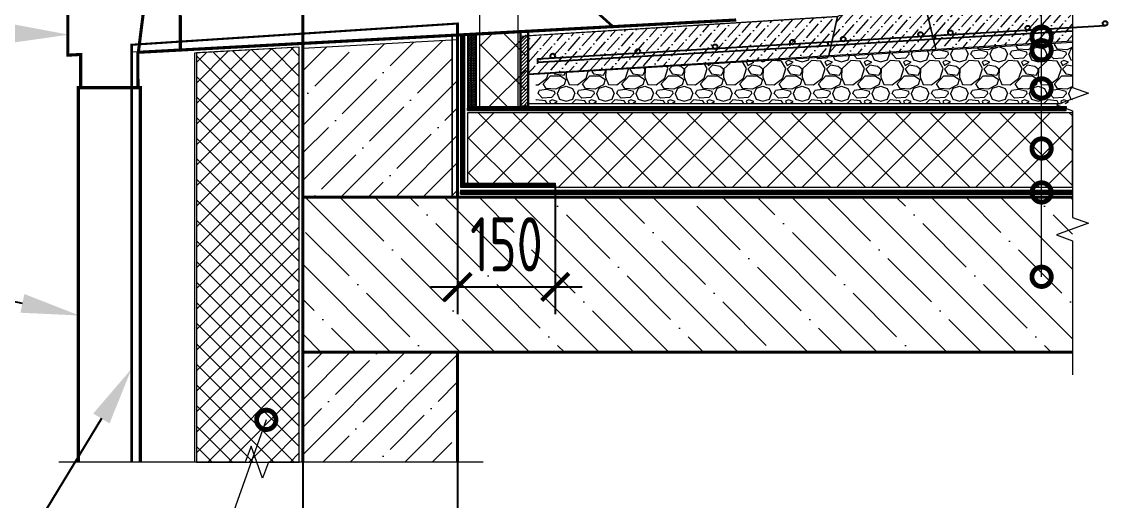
# Model space of a CAD drawing. Header units: millimetres. Extents: x -314343 to 682031, y 21428 to 98936.
# Drawn here: x 439398 to 440822, y 51358 to 51976 of the extents above; entities that cross this region are included whole.
import ezdxf
from ezdxf import colors
from ezdxf.entities.mleader import LeaderData, LeaderLine
from ezdxf.math import Vec2, Vec3

# ---------------------------------------------------------------- set-up
doc = ezdxf.new("R2010")
doc.units = ezdxf.units.MM
doc.header["$MEASUREMENT"] = 0
doc.header["$PDMODE"] = 3
doc.header["$PDSIZE"] = -4
for name, pattern in [('пунктирнаяX2', [12.7, 0, -12.7]), ('штриховая', [19.05, 12.7, -6.35]), ('штриховая 50', [1, 0.5, -0.5])]:
    doc.linetypes.add(name, pattern=pattern)
doc.layers.get('0').update_dxf_attribs({"color": 250, "lineweight": 9})
doc.layers.get('Defpoints').update_dxf_attribs({"color": 6})
for name, color, linetype, lineweight in [('_0', 250, 'Continuous', 9), ('TN-БЕТОН', 251, 'Continuous', 40), ('TN-ГЕРМЕТИК', 20, 'Continuous', 30), ('TN-ГИДРОИЗОЛЯЦИЯ БИТУМАЯ нижняя', 173, 'Continuous', 15), ('TN-ГРУНТОВКА', 6, 'Continuous', 15), ('TN-МЕТАЛЛ КОНСТРУКЦИИ', 162, 'Continuous', 35), ('TN-ПАРОИЗОЛЯЦИЯ', 104, 'Continuous', 15), ('TN-СТЯЖКА', 7, 'Continuous', 15), ('АР_Тонкие', 250, 'Continuous', 5)]:
    doc.layers.add(name, color=color, linetype=linetype, lineweight=lineweight)
doc.layers.add('TN-АННОТАЦИИ', color=7, linetype='Continuous', lineweight=20, true_color=0x000000)
doc.styles.add('ISOCPEUR', font='isocpeur.ttf', dxfattribs={"width": 0.7})
doc.styles.add('TN-Текст', font='isocpeur.ttf')
doc.styles.add('Архитект', font='isocpeur.ttf', dxfattribs={"width": 0.8, "oblique": 8})
doc.dimstyles.new('R_50', dxfattribs={"dimtxt": 140, "dimasz": 30, "dimexe": 20, "dimexo": 0, "dimgap": 20, "dimtad": 1, "dimdec": 0, "dimrnd": 5, "dimzin": 0, "dimdsep": 46, "dimtxsty": 'ISOCPEUR', "dimblk": 'ARCHTICK', "dimcen": 50, "dimdle": 20, "dimclrd": 256, "dimclre": 256, "dimclrt": 256, "dimadec": 0, "dimazin": 0, "dimtfac": 2, "dimtdec": 0, "dimtofl": 0, "dimtmove": 1, "dimatfit": 3, "dimfxl": 1, "dimtvp": 3, "dimtolj": 1, "dimtzin": 0, "dimarcsym": 0})

# ---------------------------------------------------------------- blocks, each defined once
blk = doc.blocks.new('_ArchTick')
at = {"color": 0, "linetype": 'ByBlock', "const_width": 0.15}
blk.add_lwpolyline([(-0.5, -0.5), (0.5, 0.5)], dxfattribs=at)
blk = doc.blocks.new('*D402')
at = {"layer": '_0', "lineweight": -2, "ltscale": 500, "transparency": 16777216}
for p, q in [((440086.7, 51764.9), (440086.7, 51599)), ((439960.6, 51749.8), (439960.6, 51599)), ((439925.6, 51634), (440121.7, 51634))]:
    blk.add_line(p, q, dxfattribs=at)
at = {"layer": 'Defpoints', "color": 0, "ltscale": 500, "transparency": 16777216}
for p in [(440086.7, 51764.9), (439960.6, 51749.8), (440086.7, 51634)]:
    blk.add_point(p, dxfattribs=at)
at = {"layer": '_0', "lineweight": -2, "ltscale": 500, "transparency": 16777216, "xscale": 35, "yscale": 35, "zscale": 35, "rotation": 180}
blk.add_blockref('_ArchTick', (439960.6, 51634), dxfattribs=at)
at = {"layer": '_0', "lineweight": -2, "ltscale": 500, "transparency": 16777216, "xscale": 35, "yscale": 35, "zscale": 35}
blk.add_blockref('_ArchTick', (440086.7, 51634), dxfattribs=at)
at = {"layer": '_0', "ltscale": 500, "transparency": 16777216, "insert": (440023.7, 51689), "char_height": 70, "attachment_point": 5, "style": 'ISOCPEUR'}
blk.add_mtext('\\A1;150', dxfattribs=at)
blk = doc.blocks.new('_DotSmall')
at = {"color": 0, "linetype": 'ByBlock', "const_width": 0.5}
blk.add_lwpolyline([(-0.0625, 0, 1), (0.0625, 0, 1)], format="xyb", close=True, dxfattribs=at)
blk = doc.blocks.new('*D404')
at = {"layer": '_0', "lineweight": -2, "ltscale": 500, "transparency": 16777216}
for p, q in [((439760.6, 51408.1), (439760.6, 51176.4)), ((439960.6, 51408.1), (439960.6, 51176.4)), ((439995.6, 51211.4), (439725.6, 51211.4))]:
    blk.add_line(p, q, dxfattribs=at)
at = {"layer": 'Defpoints', "color": 0, "ltscale": 500, "transparency": 16777216}
for p in [(439760.6, 51408.1), (439960.6, 51408.1), (439760.6, 51211.4)]:
    blk.add_point(p, dxfattribs=at)
at = {"layer": '_0', "lineweight": -2, "ltscale": 500, "transparency": 16777216, "xscale": 35, "yscale": 35, "zscale": 35, "rotation": 180}
blk.add_blockref('_ArchTick', (439760.6, 51211.4), dxfattribs=at)
at = {"layer": '_0', "lineweight": -2, "ltscale": 500, "transparency": 16777216, "xscale": 35, "yscale": 35, "zscale": 35}
blk.add_blockref('_ArchTick', (439960.6, 51211.4), dxfattribs=at)
at = {"layer": '_0', "ltscale": 500, "transparency": 16777216, "insert": (439860.6, 51266.4), "char_height": 70, "attachment_point": 5, "style": 'ISOCPEUR'}
blk.add_mtext('\\A1;200 ', dxfattribs=at)

msp = doc.modelspace()

# ---------------------------------------------------------------- hatches: boundary and pattern name
at = {"lineweight": 9, "transparency": 33554559}
h = msp.add_hatch(dxfattribs=at)
h.set_pattern_fill('ANSI36', color=256, scale=3, angle=3.4203)
h.set_pattern_definition([(48.4203, (440425.548, 51889.187), (3.93739, 18.79015), [23.8125, -4.7625, 0, -4.7625])])
h.paths.add_polyline_path([(440754.6, 52033), (440558.5, 52022.4), (440578.3, 51940.9), (440754.6, 51951.4)])
h = msp.add_hatch(dxfattribs=at)
h.set_pattern_fill('ANSI36', color=256, scale=3, angle=3.4203)
h.set_pattern_definition([(48.4203, (440020.625, 51807.382), (3.93739, 18.79015), [23.8125, -4.7625, 0, -4.7625])])
h.paths.add_polyline_path([(440558.5, 52022.4), (440451.4, 51982.8), (440439.9, 51932.6), (440578.3, 51940.9)])
h = msp.add_hatch(dxfattribs=at)
h.set_pattern_fill('ANSI36', color=256, scale=3, angle=3.4203)
h.set_pattern_definition([(48.4203, (439883.544, 51777.139), (3.93739, 18.79015), [23.8125, -4.7625, 0, -4.7625])])
h.paths.add_polyline_path([(440451.4, 51982.8), (440051.8, 51958.1), (440051.8, 51909), (440439.9, 51932.6)])
h = msp.add_hatch(dxfattribs=at)
h.set_pattern_fill('ANSI37', color=256, scale=10, angle=90)
h.set_pattern_definition([(135, (440102.93, 51204.846), (-22.4506, -22.4506), []), (225, (440102.93, 51204.846), (22.4506, -22.4506), [])])
h.paths.add_polyline_path([(439989, 51960.9), (439989, 51866.8), (440049, 51866.8), (440049, 51964)])
h = msp.add_hatch(dxfattribs=at)
h.set_pattern_fill('ANSI37', color=256, scale=150, angle=90)
h.set_pattern_definition([(135, (-400.498, -7986.196), (-13.25825215, -13.25825215), []), (225, (-400.498, -7986.196), (13.25825215, -13.25825215), [])])
h.paths.add_polyline_path([(439623.3, 51935.8), (439623.6, 51408.1), (439756.2, 51408.1), (439756.2, 51943.5)])
h = msp.add_hatch(dxfattribs=at)
h.set_pattern_fill('GRAVEL', color=256, scale=2)
h.set_pattern_definition([(228.0128, (440340.1696, 51832.301), (-406.4, -457.2), [6.8344, -676.6097]), (184.96974, (440335.5976, 51827.2212), (609.6, 50.800003), [11.7281, -1161.081]), (132.51045, (440323.9136, 51826.2052), (508, -558.8), [8.2696, -818.6945]), (267.2737, (440304.1016, 51813.5052), (50.8, 1016), [10.6801, -1057.3287]), (292.83365, (440303.5936, 51802.8372), (-254, 609.6), [10.4727, -1036.7962]), (357.2737, (440307.6576, 51793.1852), (-1016, 50.8), [10.6801, -1057.3287]), (37.69424, (440318.3256, 51792.6772), (-660.4, -508), [14.1239, -1398.2623]), (72.25533, (440329.5016, 51801.3132), (355.6, 1117.6), [13.3344, -1320.1051]), (121.42957, (440333.5656, 51814.0132), (-406.4, 660.4), [10.7163, -1060.9109]), (175.2364, (440327.9776, 51823.157), (558.8, -50.8), [12.2343, -599.4787]), (222.39744, (440315.7856, 51824.1732), (-609.6, -558.8), [15.8216, -1566.3355]), (138.8141, (440354.3936, 51812.997), (-355.6, 304.8), [5.4, -534.6113]), (171.46923, (440350.3296, 51816.5532), (660.4, -101.6), [10.2736, -1017.0928]), (225, (440340.17, 51818.077), (-7e-15, -50.8), [7.184, -64.658]), (203.1986, (440336.6136, 51824.173), (254, 101.6), [3.8688, -383.0124]), (291.8014, (440333.058, 51822.649), (-50.8, 152.4), [5.4713, -268.095]), (30.9638, (440335.09, 51817.569), (152.4, 101.6), [8.8864, -287.326]), (161.565, (440342.71, 51822.141), (101.6, -50.8), [6.4257, -154.218]), (16.38954, (440303.5936, 51822.6492), (508, 152.4), [9.0018, -891.1765]), (70.3462, (440312.2296, 51825.1892), (-203.2, -558.8), [7.552, -747.6443]), (293.1986, (440342.7096, 51832.301), (-101.6, 254), [7.7376, -379.1437]), (343.61046, (440345.7576, 51825.1892), (-508, 152.4), [9.0018, -891.1765]), (339.444, (440303.5936, 51791.153), (-254, 101.6), [8.6807, -425.3547]), (294.7751, (440311.7216, 51788.105), (-254, 558.8), [7.2734, -720.0719]), (66.8014, (440343.2176, 51781.501), (101.6, 254), [7.7376, -379.1437]), (17.354, (440346.2656, 51788.6132), (-660.4, -203.2), [8.5157, -843.0475]), (69.444, (440318.3256, 51781.501), (-101.6, -254), [4.3404, -429.695]), (101.31, (440340.17, 51781.501), (-50.8, 203.2), [2.5903, -256.44]), (165.9638, (440339.662, 51784.041), (152.4, -50.8), [10.4727, -198.981]), (186.009, (440329.5016, 51786.5812), (508, 50.8), [9.7053, -960.8273]), (303.69, (440335.09, 51812.997), (-50.8, 101.6), [7.3265, -175.8355]), (353.15723, (440339.1536, 51806.9012), (863.6, -101.6), [12.7911, -1266.3202]), (60.9454, (440351.8536, 51805.377), (-203.2, -355.6), [5.2302, -517.7878]), (90, (440354.394, 51809.95), (-50.8, 50.8), [3.048, -47.752]), (120.2564, (440328.4856, 51788.105), (203.2, -355.6), [7.0573, -698.6788]), (48.0128, (440324.9296, 51794.201), (406.4, 457.2), [13.6689, -669.7752]), (0, (440334.074, 51804.36), (50.8, 50.8), [13.208, -37.592]), (325.30485, (440347.2816, 51804.3612), (508, -355.6), [8.0322, -795.1863]), (254.0546, (440353.8856, 51799.789), (-50.8, -203.2), [7.3966, -362.433]), (207.646, (440351.8536, 51792.6772), (-965.2, -508), [12.0429, -1192.2493]), (175.4261, (440341.1856, 51787.0892), (-660.4, 50.8), [12.7406, -1261.317])])
h.paths.add_polyline_path([(440754.6, 51949.2), (440061.8, 51907.8), (440061.8, 51870.8), (440754.8, 51870.8)])
h = msp.add_hatch(dxfattribs=at)
h.set_pattern_fill('ANSI37', color=256, scale=10)
h.set_pattern_definition([(45, (439862.596, 51758.793), (-22.4506, 22.4506), []), (135, (439862.596, 51758.793), (-22.4506, -22.4506), [])])
h.paths.add_polyline_path([(440754.6, 51858.8), (439973.6, 51858.8), (439973.6, 51762.8), (440754.6, 51762.8)])
at = {"layer": 'TN-БЕТОН', "lineweight": 13}
h = msp.add_hatch(dxfattribs=at)
h.set_pattern_fill('ANSI35', color=256, scale=200)
h.paths.add_polyline_path([(439760.6, 51749.8), (439960.6, 51749.8), (439960.6, 51953.1), (439760.4, 51941.9)])
h = msp.add_hatch(dxfattribs=at)
h.set_pattern_fill('ANSI35', color=256, scale=10, angle=-90)
h.set_pattern_definition([(315, (440336.76, 51536.016), (44.901, 44.901), []), (315, (440336.76, 51491.114), (44.901, 44.901), [79.375, -15.875, 0, -15.875])])
h.paths.add_polyline_path([(439760.6, 51749.8), (439760.6, 51549.8), (440754.6, 51549.8), (440754.6, 51749.8)])
h = msp.add_hatch(dxfattribs=at)
h.set_pattern_fill('ANSI35', color=256, scale=200)
h.paths.add_polyline_path([(439760.6, 51549.8), (439960.6, 51549.8), (439960.6, 51408.1), (439760.6, 51408.1)])
at = {"layer": 'TN-ГЕРМЕТИК', "lineweight": 18}
h = msp.add_hatch(dxfattribs=at)
h.set_pattern_fill('HONEY', color=256, scale=10)
h.set_pattern_definition([(0, (-400.4977, -7986.1961), (1.875, 1.0825317547), [1.25, -2.5]), (120, (-400.4977, -7986.1961), (-1.875, 1.0825317547), [1.25, -2.5]), (60, (-400.4977, -7986.1961), (4e-16, 2.1650635095), [-2.5, 1.25])])
h.paths.add_polyline_path([(439973.7, 51960.3), (439984.8, 51961.4), (439984.8, 51866.8), (439973.7, 51866.8)])
at = {"layer": 'TN-СТЯЖКА'}
h = msp.add_hatch(dxfattribs=at)
h.set_pattern_fill('ANSI31', color=256)
h.set_pattern_definition([(45, (390433.611, 69086.339), (-2.24506403, 2.24506403), [])])
h.paths.add_polyline_path([(440041.8, 51866.8), (440051.8, 51866.8), (440051.8, 51958.1), (440041.8, 51957.4)])

# ---------------------------------------------------------------- linework, layer by layer
at = {"lineweight": 9}
for p, q in [((439539.6, 51937.3), (440269, 51975.6)), ((440041.8, 51957.4), (440451.4, 51982.8))]:
    msp.add_line(p, q, dxfattribs=at)
msp.add_line((439760.6, 51942), (439960.6, 51953.1))
at = {"lineweight": 20}
for points in [[(439989, 52497.5), (439989, 51866.8), (440039, 51866.8), (440039, 52497.5)], [(440558.5, 52022.4), (440451.4, 51982.8), (440439.9, 51932.6), (440578.3, 51940.9)], [(440451.4, 51982.8), (440051.8, 51958.1), (440051.8, 51909), (440439.9, 51932.6)], [(440754.6, 51858.8), (439973.6, 51858.8), (439973.6, 51762.8), (440754.6, 51762.8)]]:
    msp.add_lwpolyline(points, close=True, dxfattribs=at)
at = {"linetype": 'Continuous'}
for points in [[(440754.6, 52094.7), (440754.6, 51891.4), (440754.6, 51891.4), (440775.2, 51883.9), (440734, 51868.9), (440754.6, 51861.4), (440754.6, 51861.4), (440754.6, 51723.6), (440775.2, 51716.1), (440734, 51701.1), (440754.6, 51693.6), (440754.6, 51520.8)], [(439993.7, 51408.1), (439716.4, 51408.1), (439716.4, 51408.1), (439708.9, 51387.5), (439693.9, 51428.7), (439686.4, 51408.1), (439445.7, 51408.1)]]:
    msp.add_lwpolyline(points, dxfattribs=at)
at = {"color": 162, "lineweight": 0, "true_color": 0x0037dd}
msp.add_lwpolyline([(439602.7, 51939.6, 4.27, 4.27, 0), (439602, 52046.1, 4, 4, 0), (439457, 52038.7, 3.83, 3.83, 0), (439457.5, 51933, 4.01, 4.01, 0), (439473.8, 51933.9, 4.23, 4.23, 0), (439473.8, 51891.1, 4.23, 4.23, 0), (439547.9, 51891.1, 4.01, 4.01, 0), (439547.8, 51936.6, 0, 0, 0), (439604, 51940.7, 0, 0, 0)], format="xyseb", dxfattribs=at)
at = {"lineweight": 20}
for points in [[(440754.6, 52033), (440558.5, 52022.4), (440578.3, 51940.9), (440754.6, 51951.4)], [(440754.6, 51949.2), (440051.8, 51907.8), (440051.8, 51870.8), (440739.1, 51870.8)]]:
    msp.add_lwpolyline(points, dxfattribs=at)
at = {"color": 1, "lineweight": 0}
msp.add_lwpolyline([(439960.6, 51962.3, 2.96, 2.96, 0), (439960.6, 51973.8, 2.71, 2.71, 0), (439539.6, 51946.4, 3.39, 3.39, 0), (439539.6, 51408.1, 0, 0, 0)], format="xyseb", dxfattribs=at)
at = {"lineweight": 25}
msp.add_lwpolyline([(440796.9, 51971), (440577.3, 51957.9), (440577.5, 51953.9), (440754.6, 51964.4)], dxfattribs=at)
for points in [[(440439.1, 51945.6), (440577.5, 51953.9), (440577.3, 51957.9), (440438.9, 51949.6)], [(440063.9, 51923.8), (440439.1, 51945.6), (440438.9, 51949.6), (440063.7, 51927.8)]]:
    msp.add_lwpolyline(points, close=True, dxfattribs=at)
at = {"linetype": 'Continuous', "lineweight": 20}
msp.add_lwpolyline([(439756.2, 51408.1), (439756.2, 51943.5), (439621, 51935.7), (439621, 51408.1)], dxfattribs=at)
at = {"color": 162, "lineweight": 0, "true_color": 0x0037dd, "const_width": 4.23}
msp.add_lwpolyline([(439470.8, 51408.1), (439470.8, 51891.1), (439550.8, 51891.1), (439550.8, 51408.1)], dxfattribs=at)
at = {"lineweight": 25}
for centre in [(440696.9, 51968), (440796.7, 51974), (440458.6, 51953.8), (440558.5, 51959.7), (440597, 51962), (440193.3, 51937.9), (440293.1, 51943.9), (440393, 51949.8), (440083.5, 51932)]:
    msp.add_circle(centre, 3, dxfattribs=at)
at = {"layer": '_0', "color": 7, "lineweight": 30, "ltscale": 500}
msp.add_lwpolyline([(440041.8, 51963.7), (440041.8, 51866.8), (440051.8, 51866.8), (440051.8, 51964.2)], dxfattribs=at)
at = {"layer": '_0', "color": 251}
msp.add_lwpolyline([(439623.3, 51935.8), (439623.6, 51408.1), (439756.2, 51408.1), (439756.2, 51943.5)], close=True, dxfattribs=at)
at = {"layer": 'TN-БЕТОН'}
for points in [[(439960.6, 52058.5), (439960.6, 52498.5), (439760.6, 52498.5), (439760.6, 51749.8), (439960.6, 51749.8), (439960.6, 51973.8)], [(440754.6, 51749.8), (439760.6, 51749.8), (439760.6, 51549.8), (440754.6, 51549.8)], [(439760.6, 51408.1), (439760.6, 51549.8), (439960.6, 51549.8), (439960.6, 51408.1)]]:
    msp.add_lwpolyline(points, dxfattribs=at)
at = {"layer": 'TN-ГЕРМЕТИК', "lineweight": 18}
msp.add_lwpolyline([(439984.8, 51961.4), (439984.8, 51866.8), (439973.7, 51866.8), (439973.7, 51960.3)], dxfattribs=at)
at = {"layer": 'TN-ГИДРОИЗОЛЯЦИЯ БИТУМАЯ нижняя', "linetype": 'Continuous'}
for p, q in [((439973.6, 51866.8), (439973.6, 51864.3)), ((439973.6, 51866.8), (440746.7, 51866.8)), ((439973.6, 51861.8), (439973.6, 51864.3)), ((439973.6, 51861.8), (440746.7, 51861.8)), ((440746.7, 51866.8), (440746.7, 51864.3)), ((440746.7, 51861.8), (440746.7, 51864.3))]:
    msp.add_line(p, q, dxfattribs=at)
at = {"layer": 'TN-ГИДРОИЗОЛЯЦИЯ БИТУМАЯ нижняя', "linetype": 'пунктирнаяX2'}
msp.add_line((439973.6, 51864.3), (440746.7, 51864.3), dxfattribs=at)
at = {"layer": 'TN-ГИДРОИЗОЛЯЦИЯ БИТУМАЯ нижняя', "linetype": 'штриховая 50', "ltscale": 10, "const_width": 5}
msp.add_lwpolyline([(439973.6, 51864.3), (440746.7, 51864.3)], dxfattribs=at)
at = {"layer": 'TN-ГРУНТОВКА', "linetype": 'штриховая', "const_width": 2}
msp.add_lwpolyline([(439953.6, 51959), (439953.6, 51749.8)], dxfattribs=at)
at = {"layer": 'TN-МЕТАЛЛ КОНСТРУКЦИИ'}
msp.add_line((440056.1, 52064.6), (440160.6, 51970.5), dxfattribs=at)
at = {"layer": 'TN-МЕТАЛЛ КОНСТРУКЦИИ', "const_width": 4}
msp.add_lwpolyline([(440320.4, 51978.4), (439548.4, 51936.7), (439561.1, 52037.5), (440056.1, 52064.6), (440056.3, 52222.1)], dxfattribs=at)
at = {"layer": 'TN-ПАРОИЗОЛЯЦИЯ', "linetype": 'Continuous', "ltscale": 10}
for p, q in [((439964.6, 51959.7), (439967.1, 51959.7)), ((439964.6, 51959.7), (439964.6, 51762.8)), ((439969.6, 51959.7), (439967.1, 51959.7)), ((439969.6, 51959.7), (439969.6, 51767.8)), ((439964.6, 51762.8), (440086.7, 51762.8)), ((439964.6, 51758.8), (439964.6, 51756.3)), ((439964.6, 51758.8), (440754.6, 51758.8)), ((439964.6, 51753.8), (439964.6, 51756.3)), ((439969.6, 51767.8), (440086.7, 51767.8)), ((440086.7, 51767.8), (440086.7, 51765.3)), ((440086.7, 51762.8), (440086.7, 51765.3)), ((440754.6, 51758.8), (440754.6, 51756.3)), ((440754.6, 51753.8), (440754.6, 51756.3)), ((439964.6, 51753.8), (440754.6, 51753.8))]:
    msp.add_line(p, q, dxfattribs=at)
at = {"layer": 'TN-ПАРОИЗОЛЯЦИЯ', "linetype": 'пунктирнаяX2', "ltscale": 10}
for p, q in [((439967.1, 51959.7), (439967.1, 51765.3)), ((439964.6, 51756.3), (440754.6, 51756.3)), ((439967.1, 51765.3), (440086.7, 51765.3))]:
    msp.add_line(p, q, dxfattribs=at)
at = {"layer": 'TN-ПАРОИЗОЛЯЦИЯ', "linetype": 'штриховая 50', "ltscale": 70, "const_width": 5}
msp.add_lwpolyline([(440086.7, 51764.9), (439967.1, 51764.9), (439967.1, 51959.3)], dxfattribs=at)
at = {"layer": 'TN-ПАРОИЗОЛЯЦИЯ', "linetype": 'штриховая 50', "ltscale": 75, "const_width": 5}
msp.add_lwpolyline([(439964.6, 51756.3), (440754.6, 51756.3)], dxfattribs=at)

# ---------------------------------------------------------------- block references
at = {"layer": 'TN-АННОТАЦИИ'}
for p, xscale, yscale, zscale, rotation in [((440714.8, 51956.8), 50, 50, 50, 269.9999932410237), ((440714.8, 51939.4), 50, 50, 50, 270.000001260211), ((440714.8, 51890.1), 49.99999999999999, 49.99999999999999, 49.99999999999999, 269.9999931394164), ((440714.8, 51812.6), 50, 50, 50, 269.9999920905621), ((440714.8, 51755.9), 50, 50, 50, 269.9999948954341), ((440714.8, 51647.1), 50.00000000000004, 50.00000000000004, 50.00000000000004, 269.9999889175054)]:
    msp.add_blockref('_DotSmall', p, dxfattribs=dict(at, xscale=xscale, yscale=yscale, zscale=zscale, rotation=rotation))

# ---------------------------------------------------------------- dimensions: what is measured, and where the dimension line sits
at = {"layer": '_0', "color": 1, "ltscale": 500}
dim = msp.add_linear_dim(base=(440086.7, 51634), p1=(439960.6, 51749.8), p2=(440086.7, 51764.9), text='150', dimstyle='R_50', override={"dimtxt": 70, "dimasz": 35, "dimexe": 35, "dimpost": '\\X', "dimdle": 35}, dxfattribs=at)
dim.commit()
dim.dimension.update_dxf_attribs({"geometry": '*D402', "text_midpoint": (440023.7, 51689)})
dim = msp.add_linear_dim(base=(439760.6, 51211.4), p1=(439960.6, 51408.1), p2=(439760.6, 51408.1), text='200 ', dimstyle='R_50', override={"dimtxt": 70, "dimasz": 35, "dimexe": 35, "dimpost": '\\X', "dimdle": 35}, dxfattribs=at)
dim.commit()
dim.dimension.update_dxf_attribs({"geometry": '*D404', "text_midpoint": (439860.6, 51211.4), "dimtype": 160})

# ---------------------------------------------------------------- leaders
at = {"layer": 'TN-АННОТАЦИИ'}
ml = msp.add_multileader_mtext('Standard', dxfattribs=at)
ml.set_content('{\\W0.7;Фасадная система}', color=256, style='TN-Текст')
ml.set_leader_properties(color=256, linetype='ByLayer', lineweight=-1)
ml.set_arrow_properties(name='DOTSMALL')
ml.build(insert=Vec2(0, 0))
ml.multileader.update_dxf_attribs({"text_left_attachment_type": 6, "text_right_attachment_type": 6, "dogleg_length": 100, "arrow_head_size": 50, "scale": 10})
ctx = ml.context
ctx.base_point, ctx.scale, ctx.char_height, ctx.arrow_head_size, ctx.landing_gap_size, ctx.plane_origin = Vec3(438952.4, 51057.7), 10, 75, 50, 0, Vec3(438046.5, 51000.9)
ctx.left_attachment, ctx.right_attachment, ctx.text_align_type = 6, 6, 1
notes = []
notes.append((ctx, [(0, (1, 1, 0), (439569.5, 51057.7), (-1, 0), 8.18, [(1, [(439713.6, 51462.6)], 0, [])])]))
ctx.mtext.insert, ctx.mtext.alignment, ctx.mtext.line_spacing_style, ctx.mtext.flow_direction = Vec3(439256.9, 51147.7), 2, 2, 5
at = {"layer": 'АР_Тонкие'}
ml = msp.add_multileader_mtext('Standard', dxfattribs=at)
ml.set_content(' ', color=256, style='TN-Текст')
ml.set_leader_properties(color=256, linetype='ByLayer', lineweight=-1)
ml.set_arrow_properties(name='DOTSMALL')
ml.build(insert=Vec2(0, 0))
ml.multileader.update_dxf_attribs({"text_left_attachment_type": 6, "text_right_attachment_type": 6, "dogleg_length": 100, "arrow_head_size": 50})
ctx = ml.context
ctx.base_point, ctx.char_height, ctx.arrow_head_size, ctx.landing_gap_size, ctx.plane_origin = Vec3(441364, 52513.3), 25, 50, 0, Vec3(438612.3, 51321)
ctx.left_attachment, ctx.right_attachment, ctx.text_align_type = 6, 6, 1
notes.append((ctx, [(1, (1, 1, 0), (440714.8, 52513.3), (1, 0), 649.1, [(1, [(440714.8, 51647.1)], 0, [])])]))
ctx.mtext.insert, ctx.mtext.alignment, ctx.mtext.line_spacing_style, ctx.mtext.flow_direction = Vec3(441371.5, 52538.3), 2, 2, 5
at = {"layer": 'АР_Тонкие', "lineweight": 15}
ml = msp.add_multileader_mtext('Standard', dxfattribs=at)
ml.set_content('{\\W0.7;Воронка парапетная \\Pквадратного сечения\\Pс галтелью100х100х600мм}', color=256, style='Архитект')
ml.set_leader_properties()
ml.build(insert=Vec2(0, 0))
ml.multileader.update_dxf_attribs({"text_left_attachment_type": 6, "text_right_attachment_type": 6, "dogleg_length": 183.2, "arrow_head_size": 75})
ctx = ml.context
ctx.base_point, ctx.char_height, ctx.arrow_head_size, ctx.landing_gap_size, ctx.plane_origin = Vec3(438282.8, 52433.6), 75, 75, 33.3, Vec3(439686.7, 53825.7)
ctx.left_attachment, ctx.right_attachment = 6, 6
notes.append((ctx, [(1, (1, 1, 0), (439431.2, 52433.6), (-1, 0), 183.2, [(0, [(439641.3, 52041.8)], 0, [])])]))
ctx.mtext.insert, ctx.mtext.flow_direction = Vec3(438316.1, 52523.6), 5
ml = msp.add_multileader_mtext('Standard', dxfattribs=at)
ml.set_content('{\\W0.7;Отвод угловой c сеч. 100х100мм к %%C100мм}', color=256, style='Архитект')
ml.set_leader_properties()
ml.build(insert=Vec2(0, 0))
ml.multileader.update_dxf_attribs({"text_left_attachment_type": 6, "text_right_attachment_type": 6, "dogleg_length": 183.2, "arrow_head_size": 75})
ctx = ml.context
ctx.base_point, ctx.char_height, ctx.arrow_head_size, ctx.landing_gap_size, ctx.plane_origin = Vec3(438375.5, 51965.7), 75, 75, 33.3, Vec3(439784.3, 53924.5)
ctx.left_attachment, ctx.right_attachment = 6, 6
notes.append((ctx, [(1, (1, 1, 0), (439177.4, 51965.7), (-1, 0), 15.4, [(0, [(439458.6, 51959.4)], 0, [])])]))
ctx.mtext.insert, ctx.mtext.width, ctx.mtext.defined_height, ctx.mtext.flow_direction = Vec3(438408.8, 52055.7), 777.696, 228.5, 5
ml = msp.add_multileader_mtext('Standard', dxfattribs=at)
ml.set_content('{\\W0.7;Водосточная ^Jтруба}', color=256, style='Архитект')
ml.set_leader_properties()
ml.build(insert=Vec2(0, 0))
ml.multileader.update_dxf_attribs({"text_left_attachment_type": 6, "text_right_attachment_type": 6, "dogleg_length": 183.2, "arrow_head_size": 75})
ctx = ml.context
ctx.base_point, ctx.char_height, ctx.arrow_head_size, ctx.landing_gap_size, ctx.plane_origin = Vec3(438619.8, 51636), 75, 75, 33.3, Vec3(439797.7, 53562.3)
ctx.left_attachment, ctx.right_attachment = 6, 6
notes.append((ctx, [(1, (1, 1, 0), (439289.7, 51636), (-1, 0), 183.2, [(0, [(439472, 51597.2)], 0, [])])]))
ctx.mtext.insert, ctx.mtext.flow_direction = Vec3(438653.1, 51733.5), 5
ml = msp.add_multileader_mtext('Standard', dxfattribs=at)
ml.set_content('{\\W0.7;Греющий^Jкабель}', color=256, style='Архитект')
ml.set_leader_properties()
ml.build(insert=Vec2(0, 0))
ml.multileader.update_dxf_attribs({"text_left_attachment_type": 6, "text_right_attachment_type": 6, "dogleg_length": 183.2, "arrow_head_size": 75})
ctx = ml.context
ctx.base_point, ctx.char_height, ctx.arrow_head_size, ctx.landing_gap_size, ctx.plane_origin = Vec3(438737.6, 51311.3), 75, 75, 33.3, Vec3(439826.4, 53493.5)
ctx.left_attachment, ctx.right_attachment = 6, 6
notes.append((ctx, [(1, (1, 1, 0), (439268.4, 51311.3), (-1, 0), 183.2, [(0, [(439539.6, 51528.4), (439407.7, 51311.3)], 0, [])])]))
ctx.mtext.insert, ctx.mtext.flow_direction = Vec3(438770.9, 51401.3), 5
for ctx, leaders in notes:
    for number, flags, end, landing, length, lines in leaders:
        leader = LeaderData()
        leader.index, (leader.has_last_leader_line, leader.has_dogleg_vector, leader.attachment_direction) = number, flags
        leader.last_leader_point, leader.dogleg_vector, leader.dogleg_length = Vec3(end), Vec3(landing), length
        for number, points, colour, breaks in lines:
            line = LeaderLine()
            line.index, line.vertices, line.color, line.breaks = number, Vec3.list(points), colors.encode_raw_color(colour), breaks
            leader.lines.append(line)
        ctx.leaders.append(leader)

doc.saveas('drawing.dxf')
